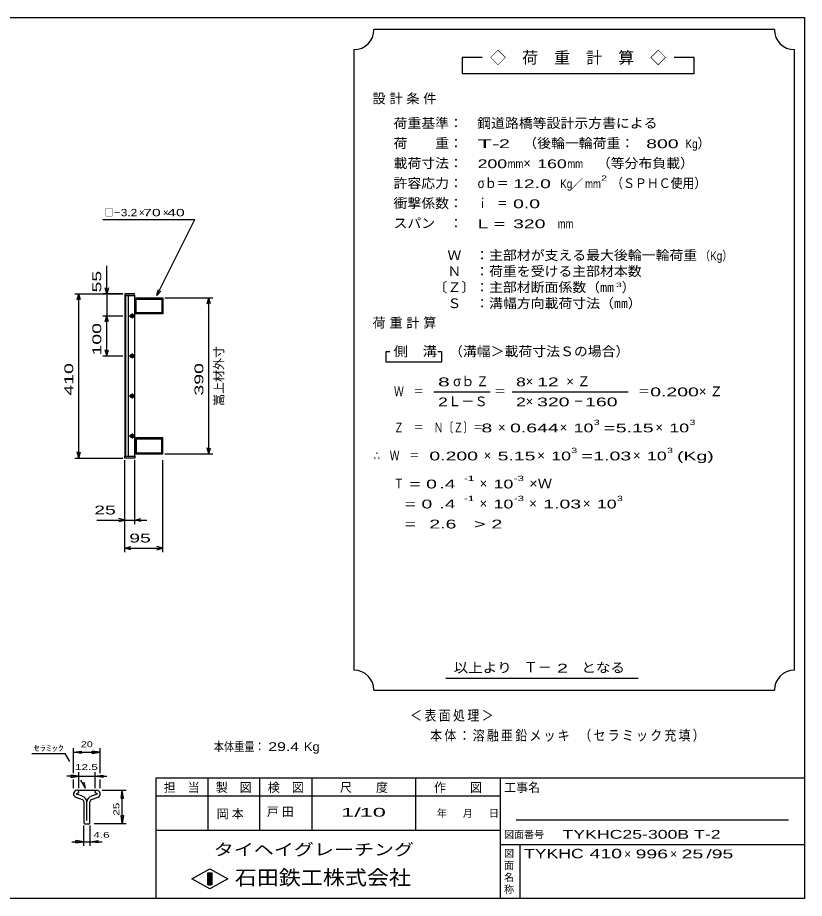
# Model space of a CAD drawing. Units: millimetres, scale not verified. Extents: x -1820 to 1724, y -1285 to 1059.
# Drawn here: x -241 to 1724, y -1141 to 1059 of the extents above; entities that cross this region are included whole.
import ezdxf
from ezdxf.enums import TextEntityAlignment as Align

# ---------------------------------------------------------------- set-up
doc = ezdxf.new("R2010")
doc.units = ezdxf.units.MM
doc.header["$LTSCALE"] = 10
for name, color, linetype, lineweight in [('0_2', 150, 'Continuous', 25), ('16', 3, 'Continuous', 25), ('22', 2, 'Continuous', 25), ('32', 4, 'Continuous', 25)]:
    doc.layers.add(name, color=color, linetype=linetype, lineweight=lineweight)
doc.styles.add('ベクトル', font='')
doc.styles.get('ベクトル').set_extended_font_data('ベクトル')

msp = doc.modelspace()

# ---------------------------------------------------------------- linework, layer by layer
at = {"layer": '0_2'}
for p, q in [((-1736, 1059), (1724, 1059)), ((1724, 1059), (1724, -1141)), ((1724, -841), (104, -841)), ((104, -841), (104, -1141)), ((234, -841), (234, -971)), ((364, -971), (364, -841)), ((494, -841), (494, -971)), ((754, -971), (754, -841)), ((964, -841), (964, -1141)), ((964, -886), (104, -886)), ((1684, -946), (1004, -946)), ((104, -971), (964, -971)), ((964, -1006), (1724, -1006)), ((1014, -1141), (1014, -1006)), ((194, -1092), (239, -1067)), ((234, -1077), (244, -1077)), ((234, -1107), (234, -1077)), ((234, -1077), (236, -1077)), ((236, -1077), (236, -1107)), ((238, -1107), (238, -1077)), ((238, -1077), (240, -1077)), ((239, -1067), (284, -1092)), ((240, -1077), (240, -1107)), ((242, -1107), (242, -1077)), ((242, -1077), (244, -1077)), ((244, -1077), (244, -1107)), ((244, -1077), (244, -1107)), ((239, -1117), (194, -1092)), ((284, -1092), (239, -1117)), ((244, -1107), (234, -1107)), ((236, -1107), (238, -1107)), ((240, -1107), (242, -1107)), ((1724, -1141), (-1736, -1141))]:
    msp.add_line(p, q, dxfattribs=at)
at = {"layer": '16'}
for p, q in [((52, 369), (27, 369)), ((27, 369), (27, 364.5)), ((27, 364.5), (52, 364.5)), ((27, 364.5), (27, -36.5)), ((52, 364.5), (27, 364.5)), ((29, 364.5), (29, -36.5)), ((36, -36.5), (36, 364.5)), ((52, 362), (52, 366.5)), ((52, -36.5), (52, 364.5)), ((52, 359), (122, 359)), ((52, 319), (52, 359)), ((55, 356), (119, 356)), ((55, 322), (55, 356)), ((119, 356), (119, 322)), ((122, 359), (122, 319)), ((37, 314), (53, 314)), ((47, 317), (43, 317)), ((43, 311), (47, 311)), ((45, 320), (45, 308)), ((122, 319), (52, 319)), ((119, 322), (55, 322)), ((45, 220), (45, 208)), ((37, 214), (53, 214)), ((47, 217), (43, 217)), ((43, 211), (47, 211)), ((37, 114), (53, 114)), ((47, 117), (43, 117)), ((43, 111), (47, 111)), ((45, 120), (45, 108)), ((37, 14), (53, 14)), ((47, 17), (43, 17)), ((43, 11), (47, 11)), ((45, 20), (45, 8)), ((122, 9), (52, 9)), ((52, 9), (52, -31)), ((119, 6), (55, 6)), ((55, 6), (55, -28)), ((119, -28), (119, 6)), ((122, -31), (122, 9)), ((27, -36.5), (52, -36.5)), ((27, -41), (27, -36.5)), ((27, -36.5), (52, -36.5)), ((52, -41), (27, -41)), ((52, -31), (122, -31)), ((52, -36.5), (52, -41)), ((55, -28), (119, -28))]:
    msp.add_line(p, q, dxfattribs=at)
for centre, radius, start, end in [((43, 314), 3, 90, 270), ((45, 314), 4, 46.6, 133.4), ((45, 314), 4, 226.6, 313.4), ((47, 314), 3, 270, 90), ((43, 214), 3, 90, 270), ((45, 214), 4, 46.6, 133.4), ((45, 214), 4, 226.6, 313.4), ((47, 214), 3, 270, 90), ((43, 114), 3, 90, 270), ((45, 114), 4, 46.6, 133.4), ((45, 114), 4, 226.6, 313.4), ((47, 114), 3, 270, 90), ((43, 14), 3, 90, 270), ((45, 14), 4, 46.6, 133.4), ((45, 14), 4, 226.6, 313.4), ((47, 14), 3, 270, 90)]:
    msp.add_arc(centre, radius, start, end, dxfattribs=at)
at = {"layer": '22', "color": 4}
for p, q in [((1649, 1029), (649, 1029)), ((599, 979), (599, -571)), ((1699, -571), (1699, 979)), ((919, 959), (869, 959)), ((869, 959), (869, 919)), ((1449, 959), (1399, 959)), ((1449, 919), (1449, 959)), ((869, 919), (1449, 919)), ((-28, 554.5), (202, 554.5)), ((107, 364.5), (202, 554.5)), ((-18, 369), (-18, 439)), ((-18, 369), (-22, 384)), ((-14, 384), (-18, 369)), ((107, 364.5), (110, 379.1)), ((107, 364.5), (117, 375.5)), ((-98, 369), (22, 369)), ((-92, 354), (-88, 369)), ((-84, 354), (-88, 369)), ((-88, -41), (-88, 369)), ((22, 369), (-28, 369)), ((-18, 369), (-18, 314)), ((127, 359), (247, 359)), ((233, 344), (237, 359)), ((241, 344), (237, 359)), ((237, -31), (237, 359)), ((-28, 314), (22, 314)), ((-22, 299), (-18, 314)), ((-14, 299), (-18, 314)), ((-18, 214), (-18, 314)), ((-18, 214), (-22, 229)), ((-18, 214), (-14, 229)), ((689, 224), (679, 224)), ((679, 224), (679, 199)), ((819, 224), (809, 224)), ((819, 199), (819, 224)), ((-28, 214), (22, 214)), ((679, 199), (819, 199)), ((799, 124), (939, 124)), ((994, 124), (1284, 124)), ((237, -31), (233, -16)), ((237, -31), (241, -16)), ((-98, -41), (22, -41)), ((-88, -41), (-92, -26)), ((-88, -41), (-84, -26)), ((127, -31), (247, -31)), ((27, -206), (27, -46)), ((27, -276), (27, -46)), ((52, -206), (52, -46)), ((122, -276), (122, -46)), ((-43, -196), (27, -196)), ((27, -196), (12, -192)), ((12, -200), (27, -196)), ((27, -196), (52, -196)), ((52, -196), (67, -192)), ((67, -200), (52, -196)), ((52, -196), (82, -196)), ((27, -266), (42, -262)), ((122, -266), (107, -262)), ((42, -270), (27, -266)), ((27, -266), (122, -266)), ((107, -270), (122, -266)), ((829, -591), (1309, -591)), ((649, -621), (1649, -621))]:
    msp.add_line(p, q, dxfattribs=at)
for centre, start, end in [((599, 1029), 270, 0), ((1699, 1029), 180, 270), ((599, -621), 0, 90), ((1699, -621), 90, 180)]:
    msp.add_arc(centre, 50, start, end, dxfattribs=at)
at = {"layer": '32'}
for p, q in [((-101, -828), (-101, -766)), ((-34.33, -828), (-34.33, -766)), ((-205.33, -779), (-122, -779)), ((-110.33, -799), (-122, -779)), ((-101, -776), (-81, -773)), ((-81, -779), (-101, -776)), ((-101, -776), (-34.33, -776)), ((-81, -779), (-81, -773)), ((-34.33, -776), (-54.33, -773)), ((-54.33, -779), (-54.33, -773)), ((-54.33, -779), (-34.33, -776)), ((-87.67, -836), (-117.67, -836)), ((-87.67, -836), (-107.67, -833)), ((-107.67, -833), (-107.67, -839)), ((-107.67, -839), (-87.67, -836)), ((-87.67, -866), (-87.67, -826)), ((-87.67, -836), (-47.67, -836)), ((-47.67, -826), (-47.67, -866)), ((-47.67, -836), (-27.67, -833)), ((-27.67, -839), (-47.67, -836)), ((-47.67, -836), (-17.67, -836)), ((-27.67, -833), (-27.67, -839)), ((-101, -866), (-101, -844)), ((-71, -866), (-82.67, -846)), ((-71, -866), (-74.67, -850.33)), ((-34.33, -866), (-34.33, -844)), ((-92.53, -878.71), (-87.73, -876.38)), ((-90.7, -871), (-43.87, -871)), ((-87.73, -876.38), (-87.73, -875.61)), ((-47.67, -875.61), (-47.67, -876.38)), ((-47.67, -876.38), (-42.87, -878.71)), ((-29.33, -871), (30.67, -871)), ((17.67, -891), (20.67, -871)), ((23.67, -891), (20.67, -871)), ((20.67, -954.33), (20.67, -871)), ((-95.6, -888.26), (-79.36, -893.96)), ((-78.66, -886.09), (-93.06, -881.03)), ((-75.37, -899.64), (-75.37, -952.04)), ((-67.67, -946.7), (-67.67, -899.8)), ((-60.03, -952.04), (-60.03, -899.64)), ((-42.34, -881.03), (-56.74, -886.09)), ((-56.04, -893.96), (-39.81, -888.26)), ((17.67, -891), (23.67, -891)), ((20.67, -954.33), (17.67, -934.33)), ((17.67, -934.33), (23.67, -934.33)), ((23.67, -934.33), (20.67, -954.33)), ((-75.33, -1009.33), (-75.33, -959.33)), ((-73.03, -954.37), (-62.37, -954.37)), ((-60, -1009.33), (-60, -959.33)), ((-49.33, -954.33), (30.67, -954.33)), ((-105.33, -999.33), (-75.33, -999.33)), ((-75.33, -999.33), (-95.33, -996.33)), ((-95.33, -1002.33), (-95.33, -996.33)), ((-95.33, -1002.33), (-75.33, -999.33)), ((-75.33, -999.33), (-60, -999.33)), ((-60, -999.33), (-40, -996.33)), ((-40, -1002.33), (-60, -999.33)), ((-60, -999.33), (-30, -999.33)), ((-40, -1002.33), (-40, -996.33))]:
    msp.add_line(p, q, dxfattribs=at)
for centre, radius, start, end in [((-92.03, -880), 9, 90.98, 246.68), ((-91.98, -880.05), 1.47, 111.91, 222.33), ((-92.56, -875.82), 4.83, 2.5, 85.55), ((-42.84, -875.82), 4.83, 94.45, 177.5), ((-43.37, -880), 9, 293.32, 89.02002), ((-43.42, -880.05), 1.47, 317.67, 68.08999), ((-81.36, -899.63), 6, 0, 70.58), ((-82.97, -900.81), 15.33, 3.78, 73.7), ((-52.44, -900.81), 15.33, 106.3, 176.22), ((-54.04, -899.63), 6, 109.42, 180), ((-73.03, -952.04), 2.33, 180, 270), ((-62.37, -952.04), 2.33, 270, 0)]:
    msp.add_arc(centre, radius, start, end, dxfattribs=at)

# ---------------------------------------------------------------- texts
at = {"layer": '0_2', "style": 'ベクトル'}
for s, height, p in [('担\u3000当', 21.99, (124, -864)), ('製\u3000図', 21.99, (254, -864)), ('検\u3000図', 21.99, (384, -864)), ('尺\u3000\u3000度', 21.99, (564, -864)), ('作\u3000\u3000図', 21.99, (799, -864)), ('工事名', 21.99, (974, -864)), ('年', 18.33, (806, -928.5)), ('月', 18.33, (871, -928.5)), ('日', 18.33, (936, -928.5)), ('図面番号', 18.33, (974, -981.5)), ('図', 18.33, (974, -1028.5)), ('面', 18.33, (974, -1058.5)), ('名', 18.33, (974, -1088.5)), ('称', 18.33, (974, -1118.5))]:
    msp.add_text(s, height=height, dxfattribs=at).set_placement(p, align=Align.MIDDLE_LEFT)
at = {"layer": '0_2', "color": 222, "style": 'ベクトル'}
for s, height, width, p in [('タイヘイグレーチング', 29.33, 1.25, (249, -1019)), ('石田鉄工株式会社', 36.66, 1.1, (301.5, -1089))]:
    msp.add_text(s, height=height, dxfattribs=dict(at, width=width)).set_placement(p, align=Align.MIDDLE_LEFT)
at = {"layer": '22', "style": 'ベクトル'}
for s, height, p in [('◇\u3000荷\u3000重\u3000計\u3000算\u3000◇', 29.33, (939, 959)), ('）', 24.19, (1457, 745.5)), ('×', 24.19, (1022, 695.5)), ('／', 21.99, (1141.5, 644)), ('×', 18.33, (62, 572)), ('×', 18.33, (122, 572)), ('）', 24.19, (1268, 385.5)), ('σｂ', 24.19, (847, 150.5)), ('×', 24.19, (1028, 150.5)), ('Ｌ－Ｓ', 24.19, (834, 100.5)), ('×', 24.19, (1028, 100.5)), ('×', 24.19, (959, 35.5)), ('×', 24.19, (1113, 35.5)), ('×', 24.19, (1352, 35.5)), ('×', 24.19, (923, -34.5)), ('×', 24.19, (1057, -34.5)), ('×', 24.19, (1296, -34.5)), ('×', 24.19, (913, -104.5)), ('×', 24.19, (913, -154.5)), ('×', 24.19, (1037, -154.5)), ('×', 24.19, (1171, -154.5)), ('Ｔ－', 25.66, (1023, -563.5)), ('×', 21.99, (1274, -1030)), ('×', 21.99, (1389, -1030))]:
    msp.add_text(s, height=height, dxfattribs=at).set_placement(p, align=Align.MIDDLE_LEFT)
for s, height, width, p in [('荷重基準：\u3000', 24.19, 1.05, (698, 795.5)), ('鋼道路橋等設計示方書による', 24.19, 1.05, (907, 795.5)), ('荷\u3000\u3000重：\u3000', 24.19, 1.05, (698, 745.5)), ('T-', 21.99, 2, (908, 744)), (' 2 ', 21.99, 1.65, (948, 744)), ('（後輪一輪荷重：', 24.19, 1.05, (1022, 745.5)), ('  800', 21.99, 1.65, (1302, 744)), ('Kg', 21.99, 0.85, (1427, 744)), ('載荷寸法：\u3000', 24.19, 1.05, (698, 695.5)), ('200', 21.99, 1.5, (908, 694)), ('160', 21.99, 1.5, (1057, 694)), ('\u3000（等分布負載）', 24.19, 1.05, (1171, 695.5)), ('mm', 21.99, 0.8, (983, 694)), ('mm', 21.99, 0.8, (1132, 694)), ('許容応力：\u3000', 24.19, 1.05, (698, 645.5)), ('2', 13.2, 1.5, (1216.5, 658)), ('（ＳＰＨＣ使用）', 24.19, 0.9, (1241.5, 645.5)), ('σｂ＝', 24.19, 0.9, (908, 645.5)), (' 12.0', 21.99, 1.65, (983, 644)), ('Kg', 21.99, 0.85, (1114, 644)), ('mm', 21.99, 0.8, (1176.5, 644)), ('衝撃係数：\u3000', 24.19, 1.05, (698, 595.5)), ('ｉ\u3000＝', 24.19, 0.75, (908, 595.5)), (' 0.0', 21.99, 1.65, (983, 594)), ('□－', 18.33, 0.8, (-23, 572)), ('3.2', 18.33, 1.2, (17, 572)), (' 70 ', 18.33, 1.6, (62, 572)), (' 40 ', 18.33, 1.6, (122, 572)), ('スパン\u3000：\u3000', 24.19, 1.05, (698, 545.5)), ('L =', 21.99, 1.65, (908, 544)), (' 320 ', 21.99, 1.65, (983, 544)), ('mm', 21.99, 0.8, (1108, 544)), ('\u3000Ｗ\u3000：主部材が支える最大後輪一輪荷重', 24.19, 1.05, (798, 465.5)), ('（Kg）', 21.99, 0.85, (1463, 464)), ('\u3000Ｎ\u3000：荷重を受ける主部材本数', 24.19, 1.05, (798, 425.5)), ('〔Ｚ〕：主部材断面係数（㎜', 24.19, 1.05, (798, 385.5)), ('3', 11, 1.8, (1253, 391.5)), ('\u3000Ｓ\u3000：溝幅方向載荷寸法（㎜）', 24.19, 1.05, (798, 345.5)), ('側\u3000溝', 24.19, 1.1, (698, 225.5)), ('\u3000（溝幅＞載荷寸法Ｓの場合）', 24.19, 1.05, (802, 225.5)), ('8', 21.99, 1.8, (809, 149)), ('Ｚ', 24.19, 0.9, (905, 150.5)), ('8', 21.99, 1.5, (1004, 149)), (' 12 ', 21.99, 1.65, (1043, 149)), ('Ｗ\u3000＝', 24.19, 0.75, (699, 125.5)), ('0.200', 21.99, 1.65, (1339, 124)), ('2', 21.99, 1.5, (809, 99)), ('＝', 24.19, 0.9, (949, 125.5)), ('2', 21.99, 1.5, (1004, 99)), (' 320 ', 21.99, 1.65, (1043, 99)), (' 160 ', 21.99, 1.65, (1163, 99)), ('＝', 24.19, 0.9, (1309, 125.5)), ('－', 24.19, 0.75, (1148, 100.5)), ('Ｚ\u3000＝\u3000Ｎ〔Ｚ〕＝', 24.19, 0.75, (699, 35.5)), (' 8 ', 21.99, 1.65, (904, 34)), ('0.644', 21.99, 1.65, (989, 34)), ('10', 21.99, 1.5, (1148, 34)), ('3', 13.2, 1.5, (1198, 48)), ('5.15', 21.99, 1.65, (1253, 34)), ('10', 21.99, 1.5, (1387, 34)), ('3', 13.2, 1.5, (1437, 48)), ('=', 21.99, 1.7, (1223, 34)), ('3', 13.2, 1.5, (1142, -22)), ('3', 13.2, 1.5, (1381, -22)), ('∴\u3000Ｗ\u3000＝', 24.19, 0.75, (649, -34.5)), (' 0.200', 21.99, 1.65, (774, -36)), ('5.15', 21.99, 1.65, (958, -36)), ('10', 21.99, 1.5, (1092, -36)), ('=', 21.99, 1.7, (1167, -36)), ('1.03', 21.99, 1.65, (1197, -36)), ('10', 21.99, 1.5, (1331, -36)), ('(Kg)', 21.99, 1.65, (1406, -36)), ('-1', 13.2, 1.65, (874, -92)), ('-3', 13.2, 1.65, (998, -92)), ('Ｔ', 24.19, 0.75, (699, -104.5)), (' = 0', 21.99, 1.65, (724, -106)), (' .4 ', 21.99, 1.65, (799, -106)), ('10', 21.99, 1.5, (948, -106)), ('×Ｗ', 24.19, 1.1, (1037, -104.5)), ('  = 0', 21.99, 1.65, (699, -156)), (' .4 ', 21.99, 1.65, (799, -156)), ('-1', 13.2, 1.65, (874, -142)), ('10', 21.99, 1.5, (948, -156)), ('-3', 13.2, 1.65, (998, -142)), ('1.03', 21.99, 1.65, (1072, -156)), ('10', 21.99, 1.5, (1206, -156)), ('3', 13.2, 1.5, (1256, -142)), (' 25 ', 21.99, 1.65, (-63, -171)), (' 2.6', 21.99, 1.65, (774, -206)), (' 2 ', 21.99, 1.65, (929, -206)), ('  =', 21.99, 1.65, (699, -206)), ('>', 21.99, 1.7, (899, -206)), (' 95 ', 21.99, 1.65, (24.5, -241)), ('以上より\u3000', 24.19, 1.1, (848, -564.5)), (' 2 ', 21.99, 1.65, (1093, -566)), ('となる', 24.19, 1.1, (1167, -564.5)), ('本体重量：', 21.99, 0.85, (249, -762)), (' 29.4', 21.99, 1.35, (374, -762)), ('Kg', 21.99, 1.1, (474, -762)), ('1/', 21.99, 2, (567, -926)), (' 10 ', 21.99, 2, (597, -926)), ('TYKHC25-300B T-2', 21.99, 1.5, (1120, -981)), ('TYKHC', 23.46, 1.4, (1024, -1029)), (' 410 ', 23.46, 1.55, (1174, -1029)), (' 996 ', 21.99, 1.65, (1289, -1030)), (' 25 ', 21.99, 1.65, (1404, -1030)), ('/', 21.99, 1.65, (1479, -1030)), (' 95 ', 21.99, 1.65, (1479, -1030))]:
    msp.add_text(s, height=height, dxfattribs=dict(at, width=width)).set_placement(p, align=Align.MIDDLE_LEFT)
at = {"layer": '22', "style": 'ベクトル', "width": 1.65}
for s, p in [(' 55 ', (-43, 359)), (' 100 ', (-43, 201.5)), (' 410 ', (-113, 101.5)), (' 390', (212, 101.5))]:
    msp.add_text(s, height=21.99, rotation=90, dxfattribs=at).set_placement(p, align=Align.MIDDLE_LEFT)
at = {"layer": '22', "style": 'ベクトル'}
msp.add_text('嵩上材外寸', height=21.99, rotation=90, dxfattribs=at).set_placement((262, 89), align=Align.MIDDLE_LEFT)
at = {"layer": '22', "attachment_point": 4, "style": 'ベクトル'}
for s, insert, char_height in [('\\T1.28;設計条件', (645.5, 855.5), 24.19), ('\\T1.28;荷重計算', (645.5, 295.5), 24.19), ('\\T1.42;×Ｚ', (1129.5, 150.5), 24.19), ('\\T1.42;×Ｚ', (1460.5, 125.5), 24.19), ('\\T1.2;\\W0.85;＜表面処理＞', (739.5, -685.5), 25.66), ('\\T1.19;\\W0.85;本体：溶融亜鉛メッキ', (789.5, -735.5), 25.66), ('\\T1.19;\\W0.85;（セラミック充填）', (1162, -735.5), 25.66), ('\\T1.25;岡本\u3000', (256.5, -931), 21.99), ('\\T1.25;戸田\u3000', (381.5, -926), 21.99)]:
    msp.add_mtext(s, dxfattribs=dict(at, insert=insert, char_height=char_height))
at = {"layer": '32', "color": 2, "style": 'ベクトル'}
for s, width, p in [('ｾﾗﾐｯｸ', 1.5, (-200.33, -766)), ('20', 1.35, (-82.67, -756)), ('12.5', 1.5, (-97.67, -813)), (' 4.6 ', 1.5, (-60, -982.33))]:
    msp.add_text(s, height=14.66, dxfattribs=dict(at, width=width)).set_placement(p, align=Align.MIDDLE_LEFT)
at = {"layer": '32', "color": 2, "style": 'ベクトル', "width": 1.5}
msp.add_text(' 25 ', height=14.66, rotation=90, dxfattribs=at).set_placement((5.67, -942.67), align=Align.MIDDLE_LEFT)

doc.saveas('drawing.dxf')
